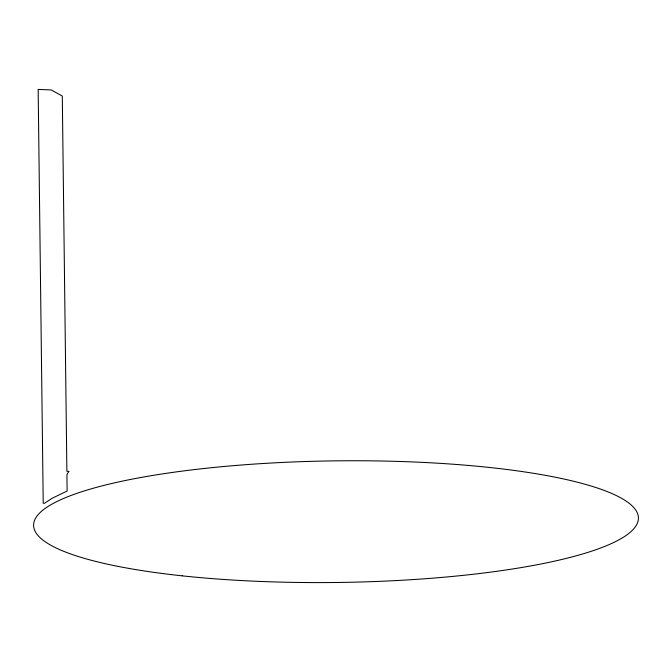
<?xml version="1.0" encoding="UTF-8"?>
<svg xmlns="http://www.w3.org/2000/svg" width="672" height="672" viewBox="0 0 672 672"><rect width="100%" height="100%" fill="white"/><g stroke="black" fill="none" stroke-linecap="round" stroke-linejoin="round"><path stroke-width="1.01" d="M68.83 471.366L66.923 474.583L67.124 491.03L52.172 498.246L44.52 503.278L43.218 503.227L38.161 89.418L51.173 89.947L62.294 96.054L66.881 471.29L68.83 471.366M182.246 575.845A302.434 60.816 -0.7 0 0 638.4 518.717A302.434 60.816 -0.7 0 0 187.354 470.45A302.434 60.816 -0.7 0 0 182.246 575.845"/></g></svg>
